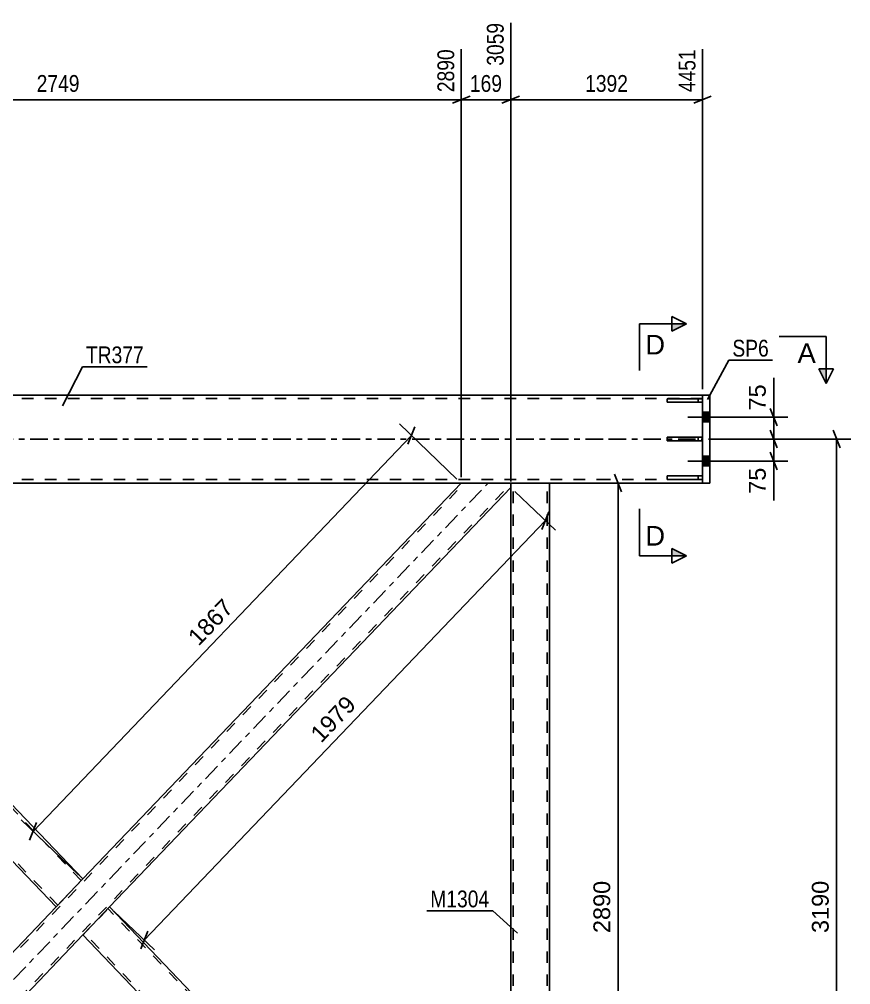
# Model space of a CAD drawing. Header units: millimetres. Extents: x 0 to 841, y 0 to 594.
# Drawn here: x 119.6 to 261.4, y 289.9 to 454.4 of the extents above; entities that cross this region are included whole.
import ezdxf

# ---------------------------------------------------------------- set-up
doc = ezdxf.new("R2010")
doc.units = ezdxf.units.MM
doc.linetypes.add('DXK_LINE_DOT2', pattern=[3.9198, 1.9599, -1.9599])
doc.linetypes.add('DXK_LINE_DOT3', pattern=[5.9187, 2.979, -0.9799, 0.9799, -0.9799])
doc.styles.add('Arial', font='arial.ttf', dxfattribs={"height": 0.2})
doc.styles.add('Arial Narrow', font='ARIALN.TTF', dxfattribs={"height": 0.2})

# ---------------------------------------------------------------- blocks, each defined once
blk = doc.blocks.new('Part-814407374-5526 - 5388')
at = {"color": 2, "linetype": 'Continuous'}
for p, q in [((236.1, 383.2), (230.1, 383.2)), ((230.1, 382.6), (230.1, 383.2)), ((236.1, 382.6), (230.1, 382.6)), ((236.1, 383.2), (236.1, 382.6))]:
    blk.add_line(p, q, dxfattribs=at)
at = {"color": 7, "linetype": 'DXK_LINE_DOT2'}
blk.add_line((235.35, 382.6), (235.35, 383.2), dxfattribs=at)
blk = doc.blocks.new('Part-814407374-5467 - 5388')
at = {"color": 7, "linetype": 'DXK_LINE_DOT2'}
for p, q in [((236.1, 376.62), (230.1, 376.62)), ((230.1, 376.62), (230.1, 376.02)), ((230.1, 376.02), (236.1, 376.02)), ((235.35, 376.02), (235.35, 376.62)), ((236.1, 376.02), (236.1, 376.62))]:
    blk.add_line(p, q, dxfattribs=at)
blk = doc.blocks.new('Bolt-814407374-5491 - 5388')
at = {"linetype": 'Continuous'}
for points in [[(236.1, 387.46), (236.1, 385.81), (237.35, 385.81), (237.35, 387.46)], [(236.1, 387.46), (236.1, 385.81), (237.35, 385.81), (237.35, 387.46)], [(236.1, 379.96), (236.1, 378.31), (237.35, 378.31), (237.35, 379.96)], [(236.1, 379.96), (236.1, 378.31), (237.35, 378.31), (237.35, 379.96)]]:
    blk.add_hatch(color=1, dxfattribs=at).paths.add_polyline_path(points)
at = {"color": 1, "linetype": 'Continuous'}
for p, q in [((237.35, 387.46), (236.1, 387.46)), ((237.35, 387.46), (236.1, 387.46)), ((239.55, 386.63), (233.6, 386.63)), ((239.55, 386.63), (233.6, 386.63)), ((237.35, 385.81), (236.1, 385.81)), ((237.35, 385.81), (236.1, 385.81)), ((239.55, 379.13), (233.6, 379.13)), ((239.55, 379.13), (233.6, 379.13)), ((237.35, 379.96), (236.1, 379.96)), ((237.35, 379.96), (236.1, 379.96)), ((237.35, 378.31), (236.1, 378.31)), ((237.35, 378.31), (236.1, 378.31))]:
    blk.add_line(p, q, dxfattribs=at)
blk = doc.blocks.new('Part-814407374-5500 - 5388')
at = {"color": 2, "linetype": 'Continuous'}
for p, q in [((236.1, 389.77), (230.1, 389.77)), ((230.1, 389.17), (230.1, 389.77)), ((236.1, 389.17), (230.1, 389.17)), ((236.1, 389.77), (236.1, 389.17))]:
    blk.add_line(p, q, dxfattribs=at)
at = {"color": 7, "linetype": 'DXK_LINE_DOT2'}
blk.add_line((235.35, 389.17), (235.35, 389.77), dxfattribs=at)
blk = doc.blocks.new('Part-814407374-5513 - 5388')
at = {"color": 2, "linetype": 'Continuous'}
for p, q in [((131, 298.94), (135.01, 303.13)), ((203.4, 231.61), (135.01, 303.13)), ((130.45, 298.36), (131, 298.94)), ((194.96, 230.88), (130.45, 298.36)), ((203.4, 231.27), (203.4, 231.61)), ((203.41, 230.88), (203.4, 231.27))]:
    blk.add_line(p, q, dxfattribs=at)
at = {"color": 7, "linetype": 'DXK_LINE_DOT2'}
for p, q in [((203.4, 231.03), (134.74, 302.84)), ((130.49, 298.4), (131, 298.94)), ((130.72, 298.65), (130.74, 298.67)), ((195.51, 230.88), (130.72, 298.65)), ((203.41, 230.88), (194.96, 230.88)), ((203.4, 230.88), (203.4, 231.03)), ((203.4, 230.89), (203.4, 230.88))]:
    blk.add_line(p, q, dxfattribs=at)
blk = doc.blocks.new('Part-814407374-5524 - 5388')
at = {"color": 7, "linetype": 'DXK_LINE_DOT2'}
for p, q in [((57.5, 231.03), (195.51, 375.38)), ((65.38, 230.88), (203.4, 375.23)), ((203.41, 375.38), (194.96, 375.38)), ((203.4, 375.23), (203.4, 375.38)), ((130.45, 307.91), (125.88, 303.13)), ((130.45, 298.36), (135.01, 303.13)), ((65.93, 230.88), (57.48, 230.88)), ((57.5, 230.88), (57.5, 231.03))]:
    blk.add_line(p, q, dxfattribs=at)
at = {"color": 7, "linetype": 'DXK_LINE_DOT3'}
blk.add_line((61.37, 230.88), (199.53, 375.38), dxfattribs=at)
at = {"color": 2, "linetype": 'Continuous'}
for p, q in [((194.96, 375.38), (130.45, 307.91)), ((203.4, 374.99), (203.41, 375.38)), ((203.4, 374.65), (135.01, 303.13)), ((203.4, 374.65), (203.4, 374.99)), ((57.5, 231.61), (125.88, 303.13)), ((130.45, 298.36), (65.93, 230.88)), ((57.5, 231.27), (57.48, 230.88)), ((57.5, 231.61), (57.5, 231.27))]:
    blk.add_line(p, q, dxfattribs=at)
blk = doc.blocks.new('Part-814407374-5468 - 5388')
at = {"color": 7, "linetype": 'DXK_LINE_DOT2'}
for p, q in [((236.1, 389.77), (230.1, 389.77)), ((230.1, 389.77), (230.1, 389.17)), ((230.1, 389.17), (236.1, 389.17)), ((235.35, 389.77), (235.35, 389.17)), ((236.1, 389.17), (236.1, 389.77))]:
    blk.add_line(p, q, dxfattribs=at)
blk = doc.blocks.new('Part-814407374-5496 - 5388')
at = {"color": 2, "linetype": 'Continuous'}
for p, q in [((51.7, 390.38), (50.45, 390.38)), ((50.45, 390.38), (50.45, 390.16)), ((220, 390.38), (56.7, 390.38)), ((236.1, 390.38), (220.1, 390.38)), ((220, 375.38), (63.7, 375.38)), ((236.1, 375.38), (220.1, 375.38))]:
    blk.add_line(p, q, dxfattribs=at)
at = {"color": 7, "linetype": 'DXK_LINE_DOT2'}
for p, q in [((50.45, 390.16), (50.45, 375.38)), ((56.7, 390.38), (51.7, 390.38)), ((236.1, 375.38), (236.1, 390.38)), ((220, 389.78), (50.45, 389.78)), ((236.1, 389.78), (220.1, 389.78)), ((220, 375.98), (50.45, 375.98)), ((63.7, 375.38), (50.45, 375.38)), ((236.1, 375.98), (220.1, 375.98))]:
    blk.add_line(p, q, dxfattribs=at)
at = {"color": 7, "linetype": 'DXK_LINE_DOT3'}
for p, q in [((50.45, 382.88), (220, 382.88)), ((220.1, 382.88), (236.1, 382.88))]:
    blk.add_line(p, q, dxfattribs=at)
blk = doc.blocks.new('Part-814407374-5501 - 5388')
at = {"color": 2, "linetype": 'Continuous'}
for p, q in [((230.1, 376.62), (236.1, 376.62)), ((230.1, 376.02), (230.1, 376.62)), ((236.1, 376.02), (230.1, 376.02)), ((236.1, 376.62), (236.1, 376.02))]:
    blk.add_line(p, q, dxfattribs=at)
at = {"color": 7, "linetype": 'DXK_LINE_DOT2'}
blk.add_line((235.35, 376.02), (235.35, 376.62), dxfattribs=at)
blk = doc.blocks.new('Part-814407374-5502 - 5388')
at = {"color": 7, "linetype": 'DXK_LINE_DOT2'}
for p, q in [((236.1, 383.2), (230.1, 383.2)), ((230.1, 383.2), (230.1, 382.6)), ((230.1, 382.6), (236.1, 382.6)), ((235.35, 382.6), (235.35, 383.2)), ((236.1, 382.6), (236.1, 383.2))]:
    blk.add_line(p, q, dxfattribs=at)
blk = doc.blocks.new('Part-814407374-5507 - 5388')
at = {"color": 7, "linetype": 'DXK_LINE_DOT2'}
for p, q in [((203.4, 375.38), (210, 375.38)), ((203.4, 374.65), (203.4, 375.38)), ((203.8, 230.88), (203.8, 375.38)), ((209.6, 230.88), (209.6, 375.38)), ((203.4, 230.88), (203.4, 231.61)), ((210, 230.88), (203.4, 230.88))]:
    blk.add_line(p, q, dxfattribs=at)
at = {"color": 2, "linetype": 'Continuous'}
for p, q in [((210, 375.38), (210, 230.88)), ((203.4, 231.61), (203.4, 374.65))]:
    blk.add_line(p, q, dxfattribs=at)
blk = doc.blocks.new('Part-814407374-5519 - 5388')
at = {"color": 2, "linetype": 'Continuous'}
for p, q in [((237.35, 390.38), (236.1, 390.38)), ((236.1, 390.38), (236.1, 375.38)), ((237.35, 375.38), (237.35, 390.38)), ((236.1, 375.38), (237.35, 375.38))]:
    blk.add_line(p, q, dxfattribs=at)
blk = doc.blocks.new('Part-814407374-5545 - 5388')
at = {"color": 7, "linetype": 'DXK_LINE_DOT2'}
for p, q in [((65.93, 375.38), (57.48, 375.38)), ((57.5, 374.99), (57.48, 375.38)), ((57.5, 375.23), (57.5, 375.38)), ((126.16, 303.42), (57.5, 375.23)), ((130.17, 307.62), (65.38, 375.38)), ((57.5, 374.65), (57.5, 374.99)), ((60.07, 371.96), (57.5, 374.65)), ((126.16, 303.42), (126.18, 303.44))]:
    blk.add_line(p, q, dxfattribs=at)
at = {"color": 2, "linetype": 'Continuous'}
for p, q in [((130.45, 307.91), (65.93, 375.38)), ((125.88, 303.13), (60.07, 371.96)), ((130.45, 307.91), (125.88, 303.13))]:
    blk.add_line(p, q, dxfattribs=at)
blk = doc.blocks.new('StraightDimension-814407374-5994 - 5388')
at = {"color": 7, "linetype": 'Continuous'}
for p, q in [((259.57, 381.4), (258.37, 384.4)), ((237.1, 382.9), (261.37, 382.9)), ((258.97, 223.38), (258.97, 382.9)), ((258.37, 224.88), (259.57, 221.88)), ((230.6, 223.38), (261.37, 223.38))]:
    blk.add_line(p, q, dxfattribs=at)
at = {"color": 0}
blk.add_wipeout([(258.22, 308.19), (254.02, 308.19), (254.02, 298.09), (258.22, 298.09)], dxfattribs=at)
at = {"color": 3, "style": 'Arial'}
blk.add_text('3190', height=2.865, rotation=90.0002, dxfattribs=at).set_placement((257.62, 298.69))
blk = doc.blocks.new('StraightDimension-814407374-5955 - 5388')
at = {"color": 7, "linetype": 'Continuous'}
for p, q in [((194.24, 376.07), (184.41, 385.47)), ((121.96, 316.02), (186.47, 383.5)), ((185.87, 382), (187.07, 385)), ((129.72, 308.6), (119.9, 317.99)), ((122.56, 317.52), (121.35, 314.52))]:
    blk.add_line(p, q, dxfattribs=at)
at = {"color": 0}
blk.add_wipeout([(157.16, 353.93), (154.13, 356.83), (147.15, 349.53), (150.18, 346.63)], dxfattribs=at)
at = {"color": 3, "style": 'Arial'}
blk.add_text('1867', height=2.865, rotation=46.2835, dxfattribs=at).set_placement((150.17, 347.48))
blk = doc.blocks.new('StraightDimension-814407374-5590 - 5388')
at = {"color": 7, "linetype": 'Continuous'}
for p, q in [((203.4, 375.65), (203.4, 453.85)), ((236.1, 391.38), (236.1, 449.35)), ((204.9, 441.33), (201.9, 440.13)), ((234.6, 440.13), (237.6, 441.33)), ((203.4, 440.73), (236.1, 440.73))]:
    blk.add_line(p, q, dxfattribs=at)
at = {"color": 0, "linetype": 'Continuous'}
blk.add_wipeout([(235.5, 449.95), (231.3, 449.95), (231.3, 441.43), (235.5, 441.43)], dxfattribs=at)
at = {"color": 0}
blk.add_wipeout([(224, 441.48), (224, 445.68), (215.49, 445.68), (215.49, 441.48)], dxfattribs=at)
at = {"color": 3, "linetype": 'Continuous', "style": 'Arial Narrow'}
blk.add_text('4451', height=2.863, rotation=90.0002, dxfattribs=at).set_placement((234.9, 442.03))
at = {"color": 3, "style": 'Arial Narrow'}
blk.add_text('1392', height=2.863, dxfattribs=at).set_placement((216.09, 442.08))
blk = doc.blocks.new('StraightDimension-814407374-5591 - 5388')
at = {"color": 7, "linetype": 'Continuous'}
for p, q in [((203.4, 375.65), (203.4, 453.85)), ((194.96, 376.38), (194.96, 449.35)), ((193.46, 440.13), (196.46, 441.33)), ((204.9, 441.33), (201.9, 440.13)), ((194.96, 440.73), (203.4, 440.73))]:
    blk.add_line(p, q, dxfattribs=at)
at = {"color": 0}
blk.add_wipeout([(202.52, 441.48), (202.52, 445.68), (195.84, 445.68), (195.84, 441.48)], dxfattribs=at)
at = {"color": 3, "style": 'Arial Narrow'}
blk.add_text('169', height=2.863, dxfattribs=at).set_placement((196.44, 442.08))
at = {"color": 0, "linetype": 'Continuous'}
blk.add_wipeout([(202.8, 454.45), (198.6, 454.45), (198.6, 445.93), (202.8, 445.93)], dxfattribs=at)
at = {"color": 3, "linetype": 'Continuous', "style": 'Arial Narrow'}
blk.add_text('3059', height=2.863, rotation=90.0002, dxfattribs=at).set_placement((202.2, 446.53))
blk = doc.blocks.new('StraightDimension-814407374-5592 - 5388')
at = {"color": 7, "linetype": 'Continuous'}
for p, q in [((57.5, 376.38), (57.5, 452.02)), ((194.96, 376.38), (194.96, 449.35)), ((59, 441.33), (56, 440.13)), ((193.46, 440.13), (196.46, 441.33)), ((57.5, 440.73), (194.96, 440.73))]:
    blk.add_line(p, q, dxfattribs=at)
at = {"color": 0, "linetype": 'Continuous'}
blk.add_wipeout([(194.36, 449.95), (190.16, 449.95), (190.16, 441.43), (194.36, 441.43)], dxfattribs=at)
at = {"color": 0}
blk.add_wipeout([(130.48, 441.48), (130.48, 445.68), (121.97, 445.68), (121.97, 441.48)], dxfattribs=at)
at = {"color": 3, "linetype": 'Continuous', "style": 'Arial Narrow'}
blk.add_text('2890', height=2.863, rotation=90.0002, dxfattribs=at).set_placement((193.76, 442.03))
at = {"color": 3, "style": 'Arial Narrow'}
blk.add_text('2749', height=2.863, dxfattribs=at).set_placement((122.57, 442.08))
blk = doc.blocks.new('StraightDimension-814407374-5917 - 5388')
at = {"color": 7, "linetype": 'Continuous'}
for p, q in [((204.12, 373.96), (211.04, 367.35)), ((208.71, 367.5), (209.91, 370.5)), ((140.92, 297.48), (209.31, 369)), ((135.74, 302.44), (142.66, 295.82)), ((141.53, 298.98), (140.32, 295.98))]:
    blk.add_line(p, q, dxfattribs=at)
at = {"color": 0}
blk.add_wipeout([(178.06, 337.41), (175.03, 340.31), (168.05, 333.01), (171.09, 330.11)], dxfattribs=at)
at = {"color": 3, "style": 'Arial'}
blk.add_text('1979', height=2.865, rotation=46.2835, dxfattribs=at).set_placement((171.07, 330.96))
blk = doc.blocks.new('StraightDimension-814407374-5935 - 5388')
at = {"color": 7, "linetype": 'Continuous'}
for p, q in [((247.64, 384.4), (248.84, 381.4)), ((237.1, 382.9), (250.64, 382.9)), ((248.24, 379.13), (248.24, 382.9)), ((248.84, 377.63), (247.64, 380.63)), ((238.35, 379.13), (250.64, 379.13))]:
    blk.add_line(p, q, dxfattribs=at)
at = {"color": 0}
blk.add_wipeout([(247.49, 378.61), (243.29, 378.61), (243.29, 372.96), (247.49, 372.96)], dxfattribs=at)
at = {"color": 7, "linetype": 'Continuous'}
blk.add_line((248.24, 379.13), (248.24, 372.43), dxfattribs=at)
blk.add_line((248.24, 379.13), (248.24, 372.43), dxfattribs=at)
at = {"color": 3, "style": 'Arial'}
blk.add_text('75', height=2.865, rotation=90.0002, dxfattribs=at).set_placement((246.89, 373.56))
blk = doc.blocks.new('StraightDimension-814407374-5944 - 5388')
at = {"color": 7, "linetype": 'Continuous'}
for p, q in [((247.64, 388.13), (248.84, 385.13)), ((238.35, 386.63), (250.64, 386.63)), ((248.24, 382.9), (248.24, 386.63)), ((248.84, 381.4), (247.64, 384.4)), ((237.1, 382.9), (250.64, 382.9))]:
    blk.add_line(p, q, dxfattribs=at)
at = {"color": 0}
blk.add_wipeout([(247.49, 392.8), (243.29, 392.8), (243.29, 387.16), (247.49, 387.16)], dxfattribs=at)
at = {"color": 7, "linetype": 'Continuous'}
blk.add_line((248.24, 386.63), (248.24, 393.33), dxfattribs=at)
blk.add_line((248.24, 386.63), (248.24, 393.33), dxfattribs=at)
at = {"color": 3, "style": 'Arial'}
blk.add_text('75', height=2.865, rotation=90.0002, dxfattribs=at).set_placement((246.89, 387.76))
blk = doc.blocks.new('StraightDimension-814407374-5983 - 5388')
at = {"color": 7, "linetype": 'Continuous'}
for p, q in [((222.31, 373.88), (221.11, 376.88)), ((216.51, 375.38), (224.11, 375.38)), ((221.71, 230.88), (221.71, 375.38)), ((221.11, 232.38), (222.31, 229.38)), ((214.65, 230.88), (224.11, 230.88))]:
    blk.add_line(p, q, dxfattribs=at)
at = {"color": 0}
blk.add_wipeout([(220.96, 308.18), (216.76, 308.18), (216.76, 298.08), (220.96, 298.08)], dxfattribs=at)
at = {"color": 3, "style": 'Arial'}
blk.add_text('2890', height=2.865, rotation=90.0002, dxfattribs=at).set_placement((220.36, 298.68))
blk = doc.blocks.new('Mark-814407374-5492 - 5388')
at = {"color": 0}
blk.add_wipeout([(140.83, 395.82), (140.83, 398.82), (130.97, 398.82), (130.97, 395.82)], dxfattribs=at)
blk.add_wipeout([(140.83, 395.82), (140.83, 398.82), (130.97, 398.82), (130.97, 395.82)], dxfattribs=at)
at = {"color": 30, "linetype": 'Continuous'}
for p, q in [((126.96, 388.55), (130.37, 395.22)), ((130.37, 395.22), (141.43, 395.22))]:
    blk.add_line(p, q, dxfattribs=at)
at = {"color": 3, "style": 'Arial Narrow'}
blk.add_text('TR377', height=2.863, dxfattribs=at).set_placement((130.97, 395.82))
blk = doc.blocks.new('Mark-814407374-5503 - 5388')
at = {"color": 0}
blk.add_wipeout([(199.74, 303.07), (199.74, 306.07), (189.69, 306.07), (189.69, 303.07)], dxfattribs=at)
blk.add_wipeout([(199.74, 303.07), (199.74, 306.07), (189.69, 306.07), (189.69, 303.07)], dxfattribs=at)
at = {"color": 30, "linetype": 'Continuous'}
for p in [(189.09, 302.47), (204.53, 298.66)]:
    blk.add_line(p, (200.34, 302.47), dxfattribs=at)
at = {"color": 3, "style": 'Arial Narrow'}
blk.add_text('M1304', height=2.863, dxfattribs=at).set_placement((189.69, 303.07))
blk = doc.blocks.new('Mark-814407374-5515 - 5388')
at = {"color": 0}
blk.add_wipeout([(247.42, 396.95), (247.42, 399.95), (241.2, 399.95), (241.2, 396.95)], dxfattribs=at)
blk.add_wipeout([(247.42, 396.95), (247.42, 399.95), (241.2, 399.95), (241.2, 396.95)], dxfattribs=at)
at = {"color": 30, "linetype": 'Continuous'}
for p, q in [((236.94, 389.62), (240.6, 396.35)), ((240.6, 396.35), (248.02, 396.35))]:
    blk.add_line(p, q, dxfattribs=at)
at = {"color": 3, "style": 'Arial Narrow'}
blk.add_text('SP6', height=2.863, dxfattribs=at).set_placement((241.2, 396.95))
blk = doc.blocks.new('SectionMark-814407374-6011 - 5388')
at = {"linetype": 'Continuous'}
for points in [[(35.61, 394.88), (36.86, 394.88), (35.61, 392.38)], [(255.92, 394.88), (257.17, 394.88), (257.17, 392.38)]]:
    blk.add_hatch(color=6, dxfattribs=at).paths.add_polyline_path(points)
at = {"color": 6, "linetype": 'Continuous'}
for p, q in [((35.61, 400.38), (43.61, 400.38)), ((35.61, 400.38), (35.61, 392.38)), ((257.17, 400.38), (249.17, 400.38)), ((257.17, 400.38), (257.17, 392.38)), ((35.61, 392.38), (34.36, 394.88)), ((36.86, 394.88), (34.36, 394.88)), ((35.61, 392.38), (36.86, 394.88)), ((255.92, 394.88), (258.42, 394.88)), ((257.17, 392.38), (255.92, 394.88)), ((258.42, 394.88), (257.17, 392.38))]:
    blk.add_line(p, q, dxfattribs=at)
at = {"color": 0, "linetype": 'Continuous'}
for points in [[(40.47, 395.88), (40.47, 399.38), (37.36, 399.38), (37.36, 395.88)], [(255.42, 395.88), (255.42, 399.38), (252.31, 399.38), (252.31, 395.88)]]:
    blk.add_wipeout(points, dxfattribs=at)
at = {"color": 3, "linetype": 'Continuous', "style": 'Arial'}
for p in [(37.36, 395.88), (252.31, 395.88)]:
    blk.add_text('A', height=3.34, dxfattribs=at).set_placement(p)
blk = doc.blocks.new('SectionMark-814407374-6015 - 5388')
at = {"linetype": 'Continuous'}
for points in [[(230.85, 401.31), (230.85, 402.56), (233.35, 402.56)], [(230.85, 362.98), (230.85, 364.23), (233.35, 362.98)]]:
    blk.add_hatch(color=6, dxfattribs=at).paths.add_polyline_path(points)
at = {"color": 6, "linetype": 'Continuous'}
for p, q in [((230.85, 401.31), (230.85, 403.81)), ((230.85, 403.81), (233.35, 402.56)), ((225.35, 402.56), (225.35, 394.56)), ((225.35, 402.56), (233.35, 402.56)), ((233.35, 402.56), (230.85, 401.31)), ((225.35, 362.98), (225.35, 370.98)), ((233.35, 362.98), (230.85, 364.23)), ((230.85, 364.23), (230.85, 361.73)), ((225.35, 362.98), (233.35, 362.98)), ((233.35, 362.98), (230.85, 361.73))]:
    blk.add_line(p, q, dxfattribs=at)
at = {"color": 0, "linetype": 'Continuous'}
for points in [[(229.72, 397.31), (229.72, 400.81), (226.35, 400.81), (226.35, 397.31)], [(229.72, 364.73), (229.72, 368.23), (226.35, 368.23), (226.35, 364.73)]]:
    blk.add_wipeout(points, dxfattribs=at)
at = {"color": 3, "linetype": 'Continuous', "style": 'Arial'}
for p in [(226.35, 397.31), (226.35, 364.73)]:
    blk.add_text('D', height=3.34, dxfattribs=at).set_placement(p)

msp = doc.modelspace()

# ---------------------------------------------------------------- block references
for name in ['Part-814407374-5496 - 5388', 'Part-814407374-5519 - 5388', 'Part-814407374-5500 - 5388', 'Part-814407374-5468 - 5388', 'Bolt-814407374-5491 - 5388', 'Part-814407374-5526 - 5388', 'Part-814407374-5502 - 5388', 'Part-814407374-5524 - 5388', 'Part-814407374-5545 - 5388', 'Part-814407374-5507 - 5388', 'Part-814407374-5467 - 5388', 'Part-814407374-5501 - 5388', 'Part-814407374-5513 - 5388']:
    msp.add_blockref(name, (0, 0))

# ---------------------------------------------------------------- next in the draw order: block references
for name in ['StraightDimension-814407374-5955 - 5388', 'StraightDimension-814407374-5994 - 5388']:
    msp.add_blockref(name, (0, 0))

# ---------------------------------------------------------------- next in the draw order: block references
for name in ['StraightDimension-814407374-5590 - 5388', 'StraightDimension-814407374-5917 - 5388']:
    msp.add_blockref(name, (0, 0))

# ---------------------------------------------------------------- next in the draw order: block references
for name in ['StraightDimension-814407374-5591 - 5388', 'StraightDimension-814407374-5935 - 5388', 'StraightDimension-814407374-5983 - 5388', 'Mark-814407374-5503 - 5388']:
    msp.add_blockref(name, (0, 0))

# ---------------------------------------------------------------- next in the draw order: block references
for name in ['StraightDimension-814407374-5592 - 5388', 'StraightDimension-814407374-5944 - 5388']:
    msp.add_blockref(name, (0, 0))

# ---------------------------------------------------------------- next in the draw order: block references
for name in ['Mark-814407374-5515 - 5388', 'Mark-814407374-5492 - 5388']:
    msp.add_blockref(name, (0, 0))

# ---------------------------------------------------------------- next in the draw order: block references
msp.add_blockref('SectionMark-814407374-6011 - 5388', (0, 0))

# ---------------------------------------------------------------- next in the draw order: block references
msp.add_blockref('SectionMark-814407374-6015 - 5388', (0, 0))

doc.saveas('drawing.dxf')
